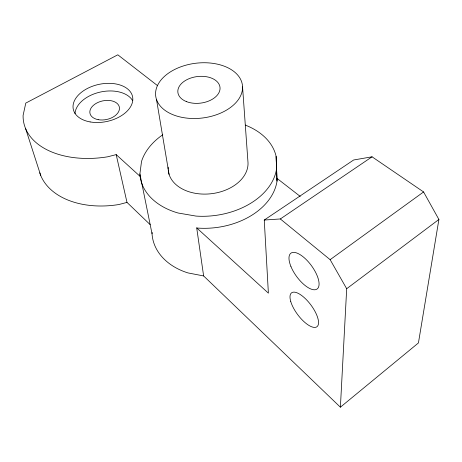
<?xml version="1.0" encoding="UTF-8"?>
<svg xmlns="http://www.w3.org/2000/svg" width="462" height="462" viewBox="0 0 462 462"><rect width="100%" height="100%" fill="white"/><g stroke="black" fill="none" stroke-linecap="round" stroke-linejoin="round"><path stroke-width="0.69" d="M340.39 407.195L346.685 288.721L330.139 259.673L280.342 218.959L264.258 220.033L268.387 293.145L196.708 227.905L203.621 275.935L340.39 407.195L418.433 342.937L438.9 219.467L423.573 191.949L372.049 156.809L353.655 159.985L264.258 220.033M203.621 275.935L187.947 272.915A63.831 47.881 -6.7 0 1 152.038 233.784L152.177 232.455M152.038 233.784L139.894 173.931L141.522 161.44A68.798 47.996 -6.8 0 1 162.786 134.765M346.685 288.721L438.9 219.467M330.139 259.673L423.573 191.949M280.342 218.959L372.049 156.809M150.179 224.648L126.992 202.396L118.953 204.51A76.715 51.299 -12.4 0 1 39.755 172.817M140.506 176.755L116.187 154.614L107.658 156.797A80.989 50.803 -12 0 1 23.1 115.39L25.785 103.095L117.81 54.805L157.502 85.614M196.708 227.905L197.719 228.084A67.81 48.019 -6.8 0 0 277.015 181.15L276.917 178.315L300.219 196.408M25.583 128.546L40.743 175.514M116.187 154.614L126.992 202.396M156.497 99.457L169.086 174.428M242.556 86.868A43.694 27.581 -7 0 1 178.089 116.441A43.694 27.581 -7 0 1 176.553 68.572A43.694 27.581 -7 0 1 242.556 86.868L248.019 162.82A40.09 27.934 -6.8 0 1 210.083 193.849A40.09 27.934 -6.8 0 1 168.249 170.513M245.247 125.075A68.798 47.996 -6.8 0 1 276.109 156.323L277.021 180.088M276.109 156.323L277.015 181.15M276.547 168.953A68.798 47.996 -6.8 0 1 196.004 216.083L178.078 213.005A68.798 47.996 -6.8 0 1 139.894 173.931M168.151 169.184A40.09 27.934 -6.8 0 1 168.174 167.192M75.023 113.635A30.053 19.011 -12 0 1 100.098 92.105A30.053 19.011 -12 0 1 132.588 100.577M290.927 266.505A22.193 9.182 53.8 0 0 317.007 289.079A22.193 9.182 53.8 0 0 304.163 257.663A22.193 9.182 53.8 0 0 290.927 266.505M290.765 301.588A21.171 8.183 53.2 0 0 315.02 327.408A21.171 8.183 53.2 0 0 306.999 300.312A21.171 8.183 53.2 0 0 290.765 301.588M98.158 119.664A15.021 9.5 -12 0 0 119.444 107.663A15.021 9.5 -12 0 0 96.362 103.257A15.021 9.5 -12 0 0 98.158 119.664M90.13 121.928A30.307 18.971 -12 0 0 132.733 97.592A30.307 18.971 -12 0 0 85.909 89.276A30.307 18.971 -12 0 0 90.13 121.928M186.521 101.628A21.212 13.381 -7 0 0 219.941 89.709A21.212 13.381 -7 0 0 190.361 78.188A21.212 13.381 -7 0 0 186.521 101.628"/></g></svg>
